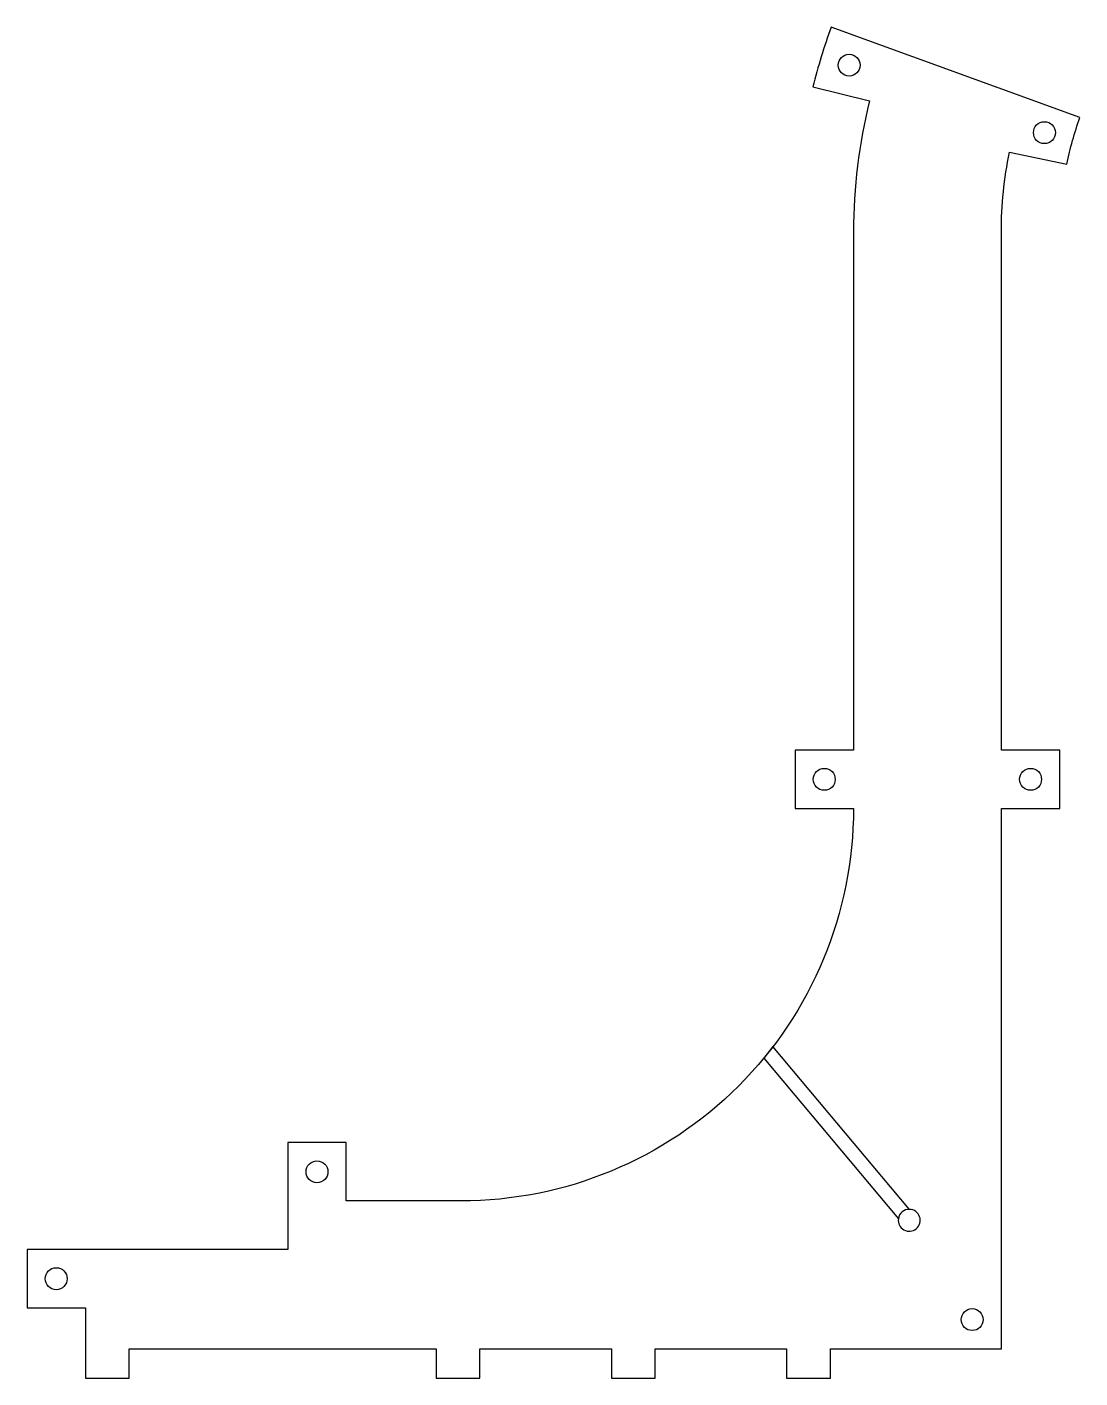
# Model space of a CAD drawing. Header units: millimetres. Extents: x 131 to 275, y -25 to 160.
import ezdxf

# ---------------------------------------------------------------- set-up
doc = ezdxf.new("R2010")
doc.units = ezdxf.units.MM
doc.layers.get('0').update_dxf_attribs({"linetype": 'CONTINUOUS'})

msp = doc.modelspace()

# ---------------------------------------------------------------- linework, layer by layer
for points in [[(265.11, 143.11), (272.95, 141.49, -0.036322), (274.76, 147.87), (240.7, 160.27, 0.026132), (238.19, 152.08), (245.95, 150.14, 0.061217), (243.75, 132.22), (243.75, 61.22), (235.75, 61.22), (235.75, 53.22), (243.75, 53.22, -0.414214), (190, -0.53), (174.3, -0.53), (174.3, 7.47), (166.3, 7.47), (166.3, -7.18), (130.6, -7.18), (130.6, -15.18), (138.6, -15.18), (138.6, -24.78), (144.6, -24.78), (144.6, -20.78), (186.6, -20.78), (186.6, -24.78), (192.6, -24.78), (192.6, -20.78), (210.6, -20.78), (210.6, -24.78), (216.6, -24.78), (216.6, -20.78), (234.6, -20.78), (234.6, -24.78), (240.6, -24.78), (240.6, -20.78), (264, -20.78), (264, 53.22), (272, 53.22), (272, 61.22), (264, 61.22), (264, 132.22, -0.051005)], [(231.46, 19.01), (249.9, -2.97, 2.618034), (251.43, -1.68), (232.73, 20.61)]]:
    msp.add_lwpolyline(points, format="xyb", close=True)
for centre in [(243.16, 155.04), (269.89, 145.8), (239.75, 57.22), (268, 57.22), (170.3, 3.47), (134.6, -11.18), (260, -16.78)]:
    msp.add_circle(centre, 1.5)
msp.add_arc((251.38, -3.18), 1.5, 88.1897, 171.8103)

doc.saveas('drawing.dxf')
